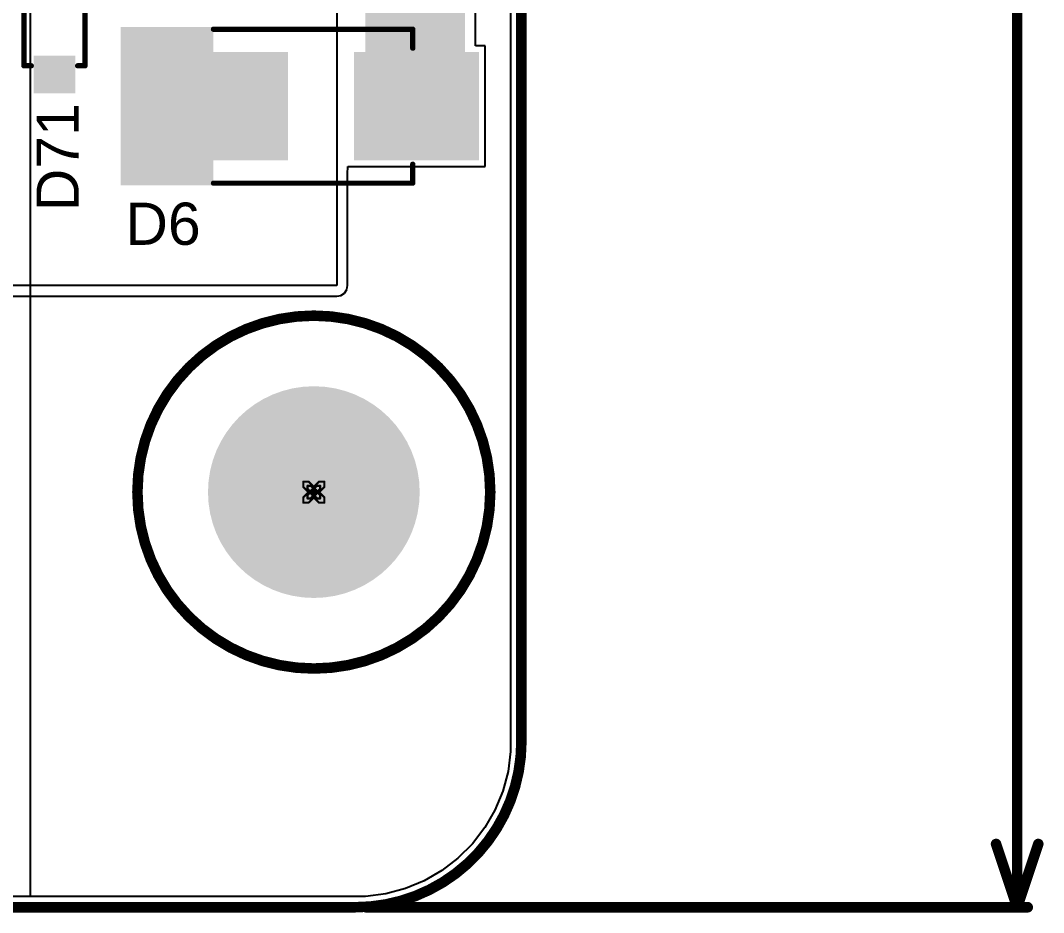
# Model space of a CAD drawing. Header units: inches. Extents: x 24 to 500, y 68 to 269.
# Drawn here: x 376.8 to 401.45, y 68.08 to 89.57 of the extents above; entities that cross this region are included whole.
import ezdxf

# ---------------------------------------------------------------- set-up
doc = ezdxf.new("R2010")
doc.units = ezdxf.units.IN
for name, color, linetype in [('Board Outline', 216, 'Continuous'), ('Bottom Layer', 5, 'Continuous'), ('Bottom Solder', 6, 'Continuous'), ('Dimension', 6, 'Continuous'), ('Drill Drawing', 1, 'Continuous'), ('Layer 1', 16, 'Continuous'), ('Layer 2', 76, 'Continuous'), ('Multi-Layer', 9, 'Continuous'), ('Pad Holes', 156, 'Continuous'), ('Top Layer', 1, 'Continuous'), ('Top Overlay', 2, 'Continuous'), ('Top Paste', 8, 'Continuous'), ('Top Solder', 216, 'Continuous')]:
    doc.layers.add(name, color=color, linetype=linetype)
doc.styles.add('Arial', font='', dxfattribs={"height": 0.2})
doc.styles.get('Arial').set_extended_font_data('Arial')

# ---------------------------------------------------------------- blocks, each defined once
blk = doc.blocks.new('SOD_323_24')
at = {"layer": 'Top Layer'}
for points in [[(-0.75, -0.45), (-1.55, -0.45), (-1.55, 0.45), (-0.75, 0.45)], [(1.55, -0.45), (0.75, -0.45), (0.75, 0.45), (1.55, 0.45)]]:
    blk.add_hatch(color=1, dxfattribs=at).paths.add_polyline_path(points)
at = {"layer": 'Top Overlay'}
for points in [[(-2.007, 0.483), (-0.914, 0.483), (-0.914, 0.787), (-2.007, 0.787)], [(-2.007, -0.508), (-1.575, -0.508), (-1.575, 0.508), (-2.007, 0.508)], [(-2.007, -0.787), (-0.914, -0.787), (-0.914, -0.483), (-2.007, -0.483)]]:
    blk.add_hatch(color=2, dxfattribs=at).paths.add_polyline_path(points)
at = {"layer": 'Top Paste'}
for points in [[(-0.75, -0.45), (-1.55, -0.45), (-1.55, 0.45), (-0.75, 0.45)], [(1.55, -0.45), (0.75, -0.45), (0.75, 0.45), (1.55, 0.45)]]:
    blk.add_hatch(color=8, dxfattribs=at).paths.add_polyline_path(points)
at = {"layer": 'Top Solder'}
for points in [[(-0.695, -0.505), (-1.605, -0.505), (-1.605, 0.505), (-0.695, 0.505)], [(1.605, -0.505), (0.695, -0.505), (0.695, 0.505), (1.605, 0.505)]]:
    blk.add_hatch(color=216, dxfattribs=at).paths.add_polyline_path(points)
at = {"layer": 'Top Overlay'}
for points in [[(0.94, 0.737, 0.127, 0.127, 0), (-0.914, 0.737, 0.127, 0.127, 0)], [(0.94, 0.559, 0.127, 0.127, 0), (0.94, 0.737, 0.127, 0.127, 0)], [(0.94, -0.737, 0.127, 0.127, 0), (-0.914, -0.737, 0.127, 0.127, 0)], [(0.94, -0.737, 0.127, 0.127, 0), (0.94, -0.559, 0.127, 0.127, 0)]]:
    blk.add_lwpolyline(points, format="xyseb", dxfattribs=at)
for points in [[(-0.946, 0.737, 0.0635, 0.0635, 1), (-0.883, 0.737, 0.0635, 0.0635, 1)], [(0.908, 0.737, 0.0635, 0.0635, 1), (0.972, 0.737, 0.0635, 0.0635, 1)], [(0.908, 0.737, 0.0635, 0.0635, 1), (0.972, 0.737, 0.0635, 0.0635, 1)], [(0.908, 0.559, 0.0635, 0.0635, 1), (0.972, 0.559, 0.0635, 0.0635, 1)], [(-0.946, -0.737, 0.0635, 0.0635, 1), (-0.883, -0.737, 0.0635, 0.0635, 1)], [(0.908, -0.559, 0.0635, 0.0635, 1), (0.972, -0.559, 0.0635, 0.0635, 1)], [(0.908, -0.737, 0.0635, 0.0635, 1), (0.972, -0.737, 0.0635, 0.0635, 1)], [(0.908, -0.737, 0.0635, 0.0635, 1), (0.972, -0.737, 0.0635, 0.0635, 1)]]:
    blk.add_lwpolyline(points, format="xyseb", close=True, dxfattribs=at)
blk = doc.blocks.new('SMB__58')
at = {"layer": 'Top Layer'}
for points in [[(-3.7, -1.2), (-3.7, 1.2), (-0.9, 1.2), (-0.9, -1.2)], [(0.9, -1.2), (0.9, 1.2), (3.7, 1.2), (3.7, -1.2)]]:
    blk.add_hatch(color=1, dxfattribs=at).paths.add_polyline_path(points)
at = {"layer": 'Top Overlay'}
for points in [[(2.591, 1.244), (4.826, 1.244), (4.826, 1.905), (2.591, 1.905)], [(3.734, -1.651), (4.826, -1.651), (4.826, 1.346), (3.734, 1.346)], [(2.591, -1.905), (4.826, -1.905), (4.826, -1.245), (2.591, -1.245)]]:
    blk.add_hatch(color=2, dxfattribs=at).paths.add_polyline_path(points)
at = {"layer": 'Top Paste'}
for points in [[(-3.7, -1.2), (-3.7, 1.2), (-0.9, 1.2), (-0.9, -1.2)], [(0.9, -1.2), (0.9, 1.2), (3.7, 1.2), (3.7, -1.2)]]:
    blk.add_hatch(color=8, dxfattribs=at).paths.add_polyline_path(points)
at = {"layer": 'Top Solder'}
for points in [[(-3.802, -1.302), (-3.802, 1.302), (-0.798, 1.302), (-0.798, -1.302)], [(0.798, -1.302), (0.798, 1.302), (3.802, 1.302), (3.802, -1.302)]]:
    blk.add_hatch(color=216, dxfattribs=at).paths.add_polyline_path(points)
at = {"layer": 'Top Overlay'}
for points in [[(2.591, 1.854, 0.127, 0.127, 0), (-2.21, 1.854, 0.127, 0.127, 0)], [(-2.21, 1.397, 0.127, 0.127, 0), (-2.21, 1.854, 0.127, 0.127, 0)], [(-2.21, -1.397, 0.127, 0.127, 0), (-2.21, -1.854, 0.127, 0.127, 0)], [(2.591, -1.854, 0.127, 0.127, 0), (-2.21, -1.854, 0.127, 0.127, 0)]]:
    blk.add_lwpolyline(points, format="xyseb", dxfattribs=at)
for points in [[(-2.242, 1.854, 0.0635, 0.0635, 1), (-2.178, 1.854, 0.0635, 0.0635, 1)], [(-2.242, 1.854, 0.0635, 0.0635, 1), (-2.178, 1.854, 0.0635, 0.0635, 1)], [(2.559, 1.854, 0.0635, 0.0635, 1), (2.623, 1.854, 0.0635, 0.0635, 1)], [(-2.242, 1.397, 0.0635, 0.0635, 1), (-2.178, 1.397, 0.0635, 0.0635, 1)], [(-2.242, -1.397, 0.0635, 0.0635, 1), (-2.178, -1.397, 0.0635, 0.0635, 1)], [(-2.242, -1.854, 0.0635, 0.0635, 1), (-2.178, -1.854, 0.0635, 0.0635, 1)], [(-2.242, -1.854, 0.0635, 0.0635, 1), (-2.178, -1.854, 0.0635, 0.0635, 1)], [(2.559, -1.854, 0.0635, 0.0635, 1), (2.623, -1.854, 0.0635, 0.0635, 1)]]:
    blk.add_lwpolyline(points, format="xyseb", close=True, dxfattribs=at)

msp = doc.modelspace()

# ---------------------------------------------------------------- hatches: boundary and pattern name
at = {"layer": 'Bottom Solder'}
h = msp.add_hatch(color=6, dxfattribs=at)
edge = h.paths.add_edge_path()
edge.add_arc((383.87, 78.207), 0.102, 0, 360)
at = {"layer": 'Pad Holes'}
h = msp.add_hatch(color=7, dxfattribs=at)
edge = h.paths.add_edge_path()
edge.add_arc((383.87, 78.207), 2.55, 0, 360)
at = {"layer": 'Top Layer'}
msp.add_hatch(color=1, dxfattribs=at).paths.add_polyline_path([(385.108, 87.122), (387.508, 87.122), (387.508, 92.819), (385.108, 92.819)])
at = {"layer": 'Top Solder'}
h = msp.add_hatch(color=216, dxfattribs=at)
edge = h.paths.add_edge_path()
edge.add_arc((383.87, 78.207), 0.102, 0, 360)

# ---------------------------------------------------------------- linework, layer by layer
at = {"layer": 'Board Outline'}
for points in [[(388.87, 72.207, 0.254, 0.254, 0), (388.87, 175.707, 0.254, 0.254, 0)], [(388.87, 72.207, 0.254, 0.254, -0.414214), (384.87, 68.207, 0.254, 0.254, 0)], [(251.07, 68.207, 0.254, 0.254, 0), (384.87, 68.207, 0.254, 0.254, 0)]]:
    msp.add_lwpolyline(points, format="xyseb", dxfattribs=at)
for points in [[(388.806, 72.207, 0.127, 0.127, 1), (388.933, 72.207, 0.127, 0.127, 1)], [(388.806, 72.207, 0.127, 0.127, 1), (388.933, 72.207, 0.127, 0.127, 1)], [(384.806, 68.207, 0.127, 0.127, 1), (384.933, 68.207, 0.127, 0.127, 1)], [(384.806, 68.207, 0.127, 0.127, 1), (384.933, 68.207, 0.127, 0.127, 1)]]:
    msp.add_lwpolyline(points, format="xyseb", close=True, dxfattribs=at)
at = {"layer": 'Bottom Layer'}
for p, q in [((388.611, 130.424), (388.611, 72.207)), ((377.043, 68.466), (377.043, 102.772)), ((383.039, 82.384), (382.501, 82.24)), ((383.591, 82.457), (383.039, 82.384)), ((384.148, 82.457), (383.591, 82.457)), ((384.701, 82.384), (384.148, 82.457)), ((385.239, 82.24), (384.701, 82.384)), ((382.501, 82.24), (381.986, 82.027)), ((385.753, 82.027), (385.239, 82.24)), ((381.986, 82.027), (381.503, 81.748)), ((386.236, 81.748), (385.753, 82.027)), ((381.503, 81.748), (381.061, 81.409)), ((386.678, 81.409), (386.236, 81.748)), ((381.061, 81.409), (380.667, 81.015)), ((387.072, 81.015), (386.678, 81.409)), ((380.667, 81.015), (380.328, 80.573)), ((387.411, 80.573), (387.072, 81.015)), ((380.328, 80.573), (380.05, 80.09)), ((387.689, 80.09), (387.411, 80.573)), ((380.05, 80.09), (379.837, 79.576)), ((387.903, 79.576), (387.689, 80.09)), ((379.837, 79.576), (379.692, 79.038)), ((388.047, 79.038), (387.903, 79.576)), ((379.692, 79.038), (379.62, 78.485)), ((388.12, 78.485), (388.047, 79.038)), ((379.62, 78.485), (379.62, 77.928)), ((388.12, 77.928), (388.12, 78.485)), ((379.62, 77.928), (379.692, 77.376)), ((388.047, 77.376), (388.12, 77.928)), ((379.692, 77.376), (379.837, 76.838)), ((387.903, 76.838), (388.047, 77.376)), ((379.837, 76.838), (380.05, 76.323)), ((387.689, 76.323), (387.903, 76.838)), ((380.05, 76.323), (380.328, 75.84)), ((387.411, 75.84), (387.689, 76.323)), ((380.328, 75.84), (380.667, 75.398)), ((387.072, 75.398), (387.411, 75.84)), ((380.667, 75.398), (381.061, 75.004)), ((386.678, 75.004), (387.072, 75.398)), ((381.061, 75.004), (381.503, 74.665)), ((386.236, 74.665), (386.678, 75.004)), ((381.503, 74.665), (381.986, 74.387)), ((385.753, 74.387), (386.236, 74.665)), ((381.986, 74.387), (382.501, 74.174)), ((385.239, 74.174), (385.753, 74.387)), ((382.501, 74.174), (383.039, 74.029)), ((383.039, 74.029), (383.591, 73.957)), ((383.591, 73.957), (384.148, 73.957)), ((384.148, 73.957), (384.701, 74.029)), ((384.701, 74.029), (385.239, 74.174)), ((388.611, 71.961), (388.547, 71.475)), ((388.611, 72.207), (388.611, 71.961)), ((388.547, 71.475), (388.42, 71.002)), ((388.42, 71.002), (388.232, 70.548)), ((388.232, 70.548), (387.987, 70.124)), ((387.987, 70.124), (387.688, 69.735)), ((387.688, 69.735), (387.342, 69.388)), ((387.342, 69.388), (386.952, 69.089)), ((386.952, 69.089), (386.528, 68.844)), ((386.528, 68.844), (386.075, 68.656)), ((385.601, 68.53), (385.115, 68.466)), ((386.075, 68.656), (385.601, 68.53)), ((385.115, 68.466), (377.043, 68.466))]:
    msp.add_line(p, q, dxfattribs=at)
at = {"layer": 'Dimension'}
for points in [[(400.812, 68.207, 0.254, 0.254, 0), (400.812, 117.812, 0.254, 0.254, 0)], [(400.304, 69.731, 0.254, 0.254, 0), (400.812, 68.207, 0.254, 0.254, 0)], [(400.812, 68.207, 0.254, 0.254, 0), (401.32, 69.731, 0.254, 0.254, 0)], [(385.124, 68.207, 0.254, 0.254, 0), (401.066, 68.207, 0.254, 0.254, 0)]]:
    msp.add_lwpolyline(points, format="xyseb", dxfattribs=at)
for points in [[(400.24, 69.731, 0.127, 0.127, 1), (400.367, 69.731, 0.127, 0.127, 1)], [(401.257, 69.731, 0.127, 0.127, 1), (401.384, 69.731, 0.127, 0.127, 1)], [(385.06, 68.207, 0.127, 0.127, 1), (385.187, 68.207, 0.127, 0.127, 1)], [(400.748, 68.207, 0.127, 0.127, 1), (400.875, 68.207, 0.127, 0.127, 1)], [(400.748, 68.207, 0.127, 0.127, 1), (400.875, 68.207, 0.127, 0.127, 1)], [(400.748, 68.207, 0.127, 0.127, 1), (400.875, 68.207, 0.127, 0.127, 1)], [(401.002, 68.207, 0.127, 0.127, 1), (401.13, 68.207, 0.127, 0.127, 1)]]:
    msp.add_lwpolyline(points, format="xyseb", close=True, dxfattribs=at)
at = {"layer": 'Drill Drawing'}
for points in [[(383.616, 78.334, 0.0508, 0.0508, 0), (383.616, 78.461, 0.0508, 0.0508, 0)], [(383.616, 78.461, 0.0508, 0.0508, 0), (383.743, 78.461, 0.0508, 0.0508, 0)], [(383.717, 78.283, 0.0508, 0.0508, 0), (383.717, 78.359, 0.0508, 0.0508, 0)], [(383.717, 78.359, 0.0508, 0.0508, 0), (383.793, 78.359, 0.0508, 0.0508, 0)], [(383.743, 78.461, 0.0508, 0.0508, 0), (383.87, 78.334, 0.0508, 0.0508, 0)], [(383.793, 78.359, 0.0508, 0.0508, 0), (383.87, 78.283, 0.0508, 0.0508, 0)], [(383.87, 78.334, 0.0508, 0.0508, 0), (383.997, 78.461, 0.0508, 0.0508, 0)], [(383.87, 78.283, 0.0508, 0.0508, 0), (383.946, 78.359, 0.0508, 0.0508, 0)], [(383.946, 78.359, 0.0508, 0.0508, 0), (384.022, 78.359, 0.0508, 0.0508, 0)], [(383.997, 78.461, 0.0508, 0.0508, 0), (384.124, 78.461, 0.0508, 0.0508, 0)], [(384.022, 78.283, 0.0508, 0.0508, 0), (384.022, 78.359, 0.0508, 0.0508, 0)], [(384.124, 78.334, 0.0508, 0.0508, 0), (384.124, 78.461, 0.0508, 0.0508, 0)], [(383.616, 78.334, 0.0508, 0.0508, 0), (383.743, 78.207, 0.0508, 0.0508, 0)], [(383.616, 78.08, 0.0508, 0.0508, 0), (383.743, 78.207, 0.0508, 0.0508, 0)], [(383.717, 78.283, 0.0508, 0.0508, 0), (383.793, 78.207, 0.0508, 0.0508, 0)], [(383.717, 78.13, 0.0508, 0.0508, 0), (383.793, 78.207, 0.0508, 0.0508, 0)], [(383.717, 78.054, 0.0508, 0.0508, 0), (383.717, 78.13, 0.0508, 0.0508, 0)], [(383.793, 78.054, 0.0508, 0.0508, 0), (383.87, 78.13, 0.0508, 0.0508, 0)], [(383.87, 78.13, 0.0508, 0.0508, 0), (383.946, 78.054, 0.0508, 0.0508, 0)], [(383.946, 78.207, 0.0508, 0.0508, 0), (384.022, 78.283, 0.0508, 0.0508, 0)], [(383.946, 78.207, 0.0508, 0.0508, 0), (384.022, 78.13, 0.0508, 0.0508, 0)], [(383.997, 78.207, 0.0508, 0.0508, 0), (384.124, 78.334, 0.0508, 0.0508, 0)], [(383.997, 78.207, 0.0508, 0.0508, 0), (384.124, 78.08, 0.0508, 0.0508, 0)], [(384.022, 78.054, 0.0508, 0.0508, 0), (384.022, 78.13, 0.0508, 0.0508, 0)], [(383.616, 77.953, 0.0508, 0.0508, 0), (383.616, 78.08, 0.0508, 0.0508, 0)], [(383.616, 77.953, 0.0508, 0.0508, 0), (383.743, 77.953, 0.0508, 0.0508, 0)], [(383.717, 78.054, 0.0508, 0.0508, 0), (383.793, 78.054, 0.0508, 0.0508, 0)], [(383.743, 77.953, 0.0508, 0.0508, 0), (383.87, 78.08, 0.0508, 0.0508, 0)], [(383.87, 78.08, 0.0508, 0.0508, 0), (383.997, 77.953, 0.0508, 0.0508, 0)], [(383.946, 78.054, 0.0508, 0.0508, 0), (384.022, 78.054, 0.0508, 0.0508, 0)], [(383.997, 77.953, 0.0508, 0.0508, 0), (384.124, 77.953, 0.0508, 0.0508, 0)], [(384.124, 77.953, 0.0508, 0.0508, 0), (384.124, 78.08, 0.0508, 0.0508, 0)]]:
    msp.add_lwpolyline(points, format="xyseb", dxfattribs=at)
for points in [[(383.603, 78.461, 0.0254, 0.0254, 1), (383.628, 78.461, 0.0254, 0.0254, 1)], [(383.603, 78.461, 0.0254, 0.0254, 1), (383.628, 78.461, 0.0254, 0.0254, 1)], [(383.705, 78.359, 0.0254, 0.0254, 1), (383.73, 78.359, 0.0254, 0.0254, 1)], [(383.705, 78.359, 0.0254, 0.0254, 1), (383.73, 78.359, 0.0254, 0.0254, 1)], [(383.73, 78.461, 0.0254, 0.0254, 1), (383.755, 78.461, 0.0254, 0.0254, 1)], [(383.73, 78.461, 0.0254, 0.0254, 1), (383.755, 78.461, 0.0254, 0.0254, 1)], [(383.781, 78.359, 0.0254, 0.0254, 1), (383.806, 78.359, 0.0254, 0.0254, 1)], [(383.781, 78.359, 0.0254, 0.0254, 1), (383.806, 78.359, 0.0254, 0.0254, 1)], [(383.933, 78.359, 0.0254, 0.0254, 1), (383.959, 78.359, 0.0254, 0.0254, 1)], [(383.933, 78.359, 0.0254, 0.0254, 1), (383.959, 78.359, 0.0254, 0.0254, 1)], [(383.984, 78.461, 0.0254, 0.0254, 1), (384.009, 78.461, 0.0254, 0.0254, 1)], [(383.984, 78.461, 0.0254, 0.0254, 1), (384.009, 78.461, 0.0254, 0.0254, 1)], [(384.009, 78.359, 0.0254, 0.0254, 1), (384.035, 78.359, 0.0254, 0.0254, 1)], [(384.009, 78.359, 0.0254, 0.0254, 1), (384.035, 78.359, 0.0254, 0.0254, 1)], [(384.111, 78.461, 0.0254, 0.0254, 1), (384.136, 78.461, 0.0254, 0.0254, 1)], [(384.111, 78.461, 0.0254, 0.0254, 1), (384.136, 78.461, 0.0254, 0.0254, 1)], [(383.603, 78.334, 0.0254, 0.0254, 1), (383.628, 78.334, 0.0254, 0.0254, 1)], [(383.603, 78.334, 0.0254, 0.0254, 1), (383.628, 78.334, 0.0254, 0.0254, 1)], [(383.705, 78.283, 0.0254, 0.0254, 1), (383.73, 78.283, 0.0254, 0.0254, 1)], [(383.705, 78.283, 0.0254, 0.0254, 1), (383.73, 78.283, 0.0254, 0.0254, 1)], [(383.705, 78.13, 0.0254, 0.0254, 1), (383.73, 78.13, 0.0254, 0.0254, 1)], [(383.705, 78.13, 0.0254, 0.0254, 1), (383.73, 78.13, 0.0254, 0.0254, 1)], [(383.73, 78.207, 0.0254, 0.0254, 1), (383.755, 78.207, 0.0254, 0.0254, 1)], [(383.73, 78.207, 0.0254, 0.0254, 1), (383.755, 78.207, 0.0254, 0.0254, 1)], [(383.781, 78.207, 0.0254, 0.0254, 1), (383.806, 78.207, 0.0254, 0.0254, 1)], [(383.781, 78.207, 0.0254, 0.0254, 1), (383.806, 78.207, 0.0254, 0.0254, 1)], [(383.857, 78.334, 0.0254, 0.0254, 1), (383.882, 78.334, 0.0254, 0.0254, 1)], [(383.857, 78.334, 0.0254, 0.0254, 1), (383.882, 78.334, 0.0254, 0.0254, 1)], [(383.857, 78.283, 0.0254, 0.0254, 1), (383.882, 78.283, 0.0254, 0.0254, 1)], [(383.857, 78.283, 0.0254, 0.0254, 1), (383.882, 78.283, 0.0254, 0.0254, 1)], [(383.857, 78.13, 0.0254, 0.0254, 1), (383.882, 78.13, 0.0254, 0.0254, 1)], [(383.857, 78.13, 0.0254, 0.0254, 1), (383.882, 78.13, 0.0254, 0.0254, 1)], [(383.933, 78.207, 0.0254, 0.0254, 1), (383.959, 78.207, 0.0254, 0.0254, 1)], [(383.933, 78.207, 0.0254, 0.0254, 1), (383.959, 78.207, 0.0254, 0.0254, 1)], [(383.984, 78.207, 0.0254, 0.0254, 1), (384.009, 78.207, 0.0254, 0.0254, 1)], [(383.984, 78.207, 0.0254, 0.0254, 1), (384.009, 78.207, 0.0254, 0.0254, 1)], [(384.009, 78.283, 0.0254, 0.0254, 1), (384.035, 78.283, 0.0254, 0.0254, 1)], [(384.009, 78.283, 0.0254, 0.0254, 1), (384.035, 78.283, 0.0254, 0.0254, 1)], [(384.009, 78.13, 0.0254, 0.0254, 1), (384.035, 78.13, 0.0254, 0.0254, 1)], [(384.009, 78.13, 0.0254, 0.0254, 1), (384.035, 78.13, 0.0254, 0.0254, 1)], [(384.111, 78.334, 0.0254, 0.0254, 1), (384.136, 78.334, 0.0254, 0.0254, 1)], [(384.111, 78.334, 0.0254, 0.0254, 1), (384.136, 78.334, 0.0254, 0.0254, 1)], [(383.603, 78.08, 0.0254, 0.0254, 1), (383.628, 78.08, 0.0254, 0.0254, 1)], [(383.603, 78.08, 0.0254, 0.0254, 1), (383.628, 78.08, 0.0254, 0.0254, 1)], [(383.603, 77.953, 0.0254, 0.0254, 1), (383.628, 77.953, 0.0254, 0.0254, 1)], [(383.603, 77.953, 0.0254, 0.0254, 1), (383.628, 77.953, 0.0254, 0.0254, 1)], [(383.705, 78.054, 0.0254, 0.0254, 1), (383.73, 78.054, 0.0254, 0.0254, 1)], [(383.705, 78.054, 0.0254, 0.0254, 1), (383.73, 78.054, 0.0254, 0.0254, 1)], [(383.73, 77.953, 0.0254, 0.0254, 1), (383.755, 77.953, 0.0254, 0.0254, 1)], [(383.73, 77.953, 0.0254, 0.0254, 1), (383.755, 77.953, 0.0254, 0.0254, 1)], [(383.781, 78.054, 0.0254, 0.0254, 1), (383.806, 78.054, 0.0254, 0.0254, 1)], [(383.781, 78.054, 0.0254, 0.0254, 1), (383.806, 78.054, 0.0254, 0.0254, 1)], [(383.857, 78.08, 0.0254, 0.0254, 1), (383.882, 78.08, 0.0254, 0.0254, 1)], [(383.857, 78.08, 0.0254, 0.0254, 1), (383.882, 78.08, 0.0254, 0.0254, 1)], [(383.933, 78.054, 0.0254, 0.0254, 1), (383.959, 78.054, 0.0254, 0.0254, 1)], [(383.933, 78.054, 0.0254, 0.0254, 1), (383.959, 78.054, 0.0254, 0.0254, 1)], [(383.984, 77.953, 0.0254, 0.0254, 1), (384.009, 77.953, 0.0254, 0.0254, 1)], [(383.984, 77.953, 0.0254, 0.0254, 1), (384.009, 77.953, 0.0254, 0.0254, 1)], [(384.009, 78.054, 0.0254, 0.0254, 1), (384.035, 78.054, 0.0254, 0.0254, 1)], [(384.009, 78.054, 0.0254, 0.0254, 1), (384.035, 78.054, 0.0254, 0.0254, 1)], [(384.111, 78.08, 0.0254, 0.0254, 1), (384.136, 78.08, 0.0254, 0.0254, 1)], [(384.111, 78.08, 0.0254, 0.0254, 1), (384.136, 78.08, 0.0254, 0.0254, 1)], [(384.111, 77.953, 0.0254, 0.0254, 1), (384.136, 77.953, 0.0254, 0.0254, 1)], [(384.111, 77.953, 0.0254, 0.0254, 1), (384.136, 77.953, 0.0254, 0.0254, 1)]]:
    msp.add_lwpolyline(points, format="xyseb", close=True, dxfattribs=at)
at = {"layer": 'Layer 1'}
for p, q in [((388.611, 175.707), (388.611, 72.207)), ((383.039, 82.384), (382.501, 82.24)), ((383.591, 82.457), (383.039, 82.384)), ((384.148, 82.457), (383.591, 82.457)), ((384.701, 82.384), (384.148, 82.457)), ((385.239, 82.24), (384.701, 82.384)), ((382.501, 82.24), (381.986, 82.027)), ((385.753, 82.027), (385.239, 82.24)), ((381.986, 82.027), (381.503, 81.748)), ((386.236, 81.748), (385.753, 82.027)), ((381.503, 81.748), (381.061, 81.409)), ((386.678, 81.409), (386.236, 81.748)), ((381.061, 81.409), (380.667, 81.015)), ((387.072, 81.015), (386.678, 81.409)), ((380.667, 81.015), (380.328, 80.573)), ((387.411, 80.573), (387.072, 81.015)), ((380.328, 80.573), (380.05, 80.09)), ((387.689, 80.09), (387.411, 80.573)), ((380.05, 80.09), (379.837, 79.576)), ((387.903, 79.576), (387.689, 80.09)), ((379.837, 79.576), (379.692, 79.038)), ((388.047, 79.038), (387.903, 79.576)), ((379.692, 79.038), (379.62, 78.485)), ((388.12, 78.485), (388.047, 79.038)), ((379.62, 78.485), (379.62, 77.928)), ((388.12, 77.928), (388.12, 78.485)), ((379.62, 77.928), (379.692, 77.376)), ((388.047, 77.376), (388.12, 77.928)), ((379.692, 77.376), (379.837, 76.838)), ((387.903, 76.838), (388.047, 77.376)), ((379.837, 76.838), (380.05, 76.323)), ((387.689, 76.323), (387.903, 76.838)), ((380.05, 76.323), (380.328, 75.84)), ((387.411, 75.84), (387.689, 76.323)), ((380.328, 75.84), (380.667, 75.398)), ((387.072, 75.398), (387.411, 75.84)), ((380.667, 75.398), (381.061, 75.004)), ((386.678, 75.004), (387.072, 75.398)), ((381.061, 75.004), (381.503, 74.665)), ((386.236, 74.665), (386.678, 75.004)), ((381.503, 74.665), (381.986, 74.387)), ((385.753, 74.387), (386.236, 74.665)), ((381.986, 74.387), (382.501, 74.174)), ((385.239, 74.174), (385.753, 74.387)), ((382.501, 74.174), (383.039, 74.029)), ((383.039, 74.029), (383.591, 73.957)), ((383.591, 73.957), (384.148, 73.957)), ((384.148, 73.957), (384.701, 74.029)), ((384.701, 74.029), (385.239, 74.174)), ((388.611, 71.961), (388.547, 71.475)), ((388.611, 72.207), (388.611, 71.961)), ((388.547, 71.475), (388.42, 71.002)), ((388.42, 71.002), (388.232, 70.548)), ((388.232, 70.548), (387.987, 70.124)), ((387.987, 70.124), (387.688, 69.735)), ((387.688, 69.735), (387.342, 69.388)), ((387.342, 69.388), (386.952, 69.089)), ((386.952, 69.089), (386.528, 68.844)), ((386.528, 68.844), (386.075, 68.656)), ((385.601, 68.53), (385.115, 68.466)), ((386.075, 68.656), (385.601, 68.53)), ((385.115, 68.466), (358.914, 68.466))]:
    msp.add_line(p, q, dxfattribs=at)
at = {"layer": 'Layer 2'}
for p, q in [((388.611, 175.707), (388.611, 72.207)), ((383.039, 82.384), (382.501, 82.24)), ((383.591, 82.457), (383.039, 82.384)), ((384.148, 82.457), (383.591, 82.457)), ((384.701, 82.384), (384.148, 82.457)), ((385.239, 82.24), (384.701, 82.384)), ((382.501, 82.24), (381.986, 82.027)), ((385.753, 82.027), (385.239, 82.24)), ((381.986, 82.027), (381.503, 81.748)), ((386.236, 81.748), (385.753, 82.027)), ((381.503, 81.748), (381.061, 81.409)), ((386.678, 81.409), (386.236, 81.748)), ((381.061, 81.409), (380.667, 81.015)), ((387.072, 81.015), (386.678, 81.409)), ((380.667, 81.015), (380.328, 80.573)), ((387.411, 80.573), (387.072, 81.015)), ((380.328, 80.573), (380.05, 80.09)), ((387.689, 80.09), (387.411, 80.573)), ((380.05, 80.09), (379.837, 79.576)), ((387.903, 79.576), (387.689, 80.09)), ((379.837, 79.576), (379.692, 79.038)), ((388.047, 79.038), (387.903, 79.576)), ((379.692, 79.038), (379.62, 78.485)), ((388.12, 78.485), (388.047, 79.038)), ((379.62, 78.485), (379.62, 77.928)), ((388.12, 77.928), (388.12, 78.485)), ((379.62, 77.928), (379.692, 77.376)), ((388.047, 77.376), (388.12, 77.928)), ((379.692, 77.376), (379.837, 76.838)), ((387.903, 76.838), (388.047, 77.376)), ((379.837, 76.838), (380.05, 76.323)), ((387.689, 76.323), (387.903, 76.838)), ((380.05, 76.323), (380.328, 75.84)), ((387.411, 75.84), (387.689, 76.323)), ((380.328, 75.84), (380.667, 75.398)), ((387.072, 75.398), (387.411, 75.84)), ((380.667, 75.398), (381.061, 75.004)), ((386.678, 75.004), (387.072, 75.398)), ((381.061, 75.004), (381.503, 74.665)), ((386.236, 74.665), (386.678, 75.004)), ((381.503, 74.665), (381.986, 74.387)), ((385.753, 74.387), (386.236, 74.665)), ((381.986, 74.387), (382.501, 74.174)), ((385.239, 74.174), (385.753, 74.387)), ((382.501, 74.174), (383.039, 74.029)), ((383.039, 74.029), (383.591, 73.957)), ((383.591, 73.957), (384.148, 73.957)), ((384.148, 73.957), (384.701, 74.029)), ((384.701, 74.029), (385.239, 74.174)), ((388.611, 71.961), (388.547, 71.475)), ((388.611, 72.207), (388.611, 71.961)), ((388.547, 71.475), (388.42, 71.002)), ((388.42, 71.002), (388.232, 70.548)), ((388.232, 70.548), (387.987, 70.124)), ((387.987, 70.124), (387.688, 69.735)), ((387.688, 69.735), (387.342, 69.388)), ((387.342, 69.388), (386.952, 69.089)), ((386.952, 69.089), (386.528, 68.844)), ((386.528, 68.844), (386.075, 68.656)), ((385.601, 68.53), (385.115, 68.466)), ((386.075, 68.656), (385.601, 68.53)), ((385.115, 68.466), (369.074, 68.466))]:
    msp.add_line(p, q, dxfattribs=at)
at = {"layer": 'Multi-Layer'}
for p, q in [((383.039, 82.384), (382.501, 82.24)), ((383.591, 82.457), (383.039, 82.384)), ((383.87, 82.457), (383.591, 82.457)), ((384.148, 82.457), (383.87, 82.457)), ((384.701, 82.384), (384.148, 82.457)), ((385.239, 82.24), (384.701, 82.384)), ((382.501, 82.24), (381.986, 82.027)), ((385.753, 82.027), (385.239, 82.24)), ((381.986, 82.027), (381.503, 81.748)), ((386.236, 81.748), (385.753, 82.027)), ((381.503, 81.748), (381.061, 81.409)), ((386.678, 81.409), (386.236, 81.748)), ((381.061, 81.409), (380.667, 81.015)), ((387.072, 81.015), (386.678, 81.409)), ((380.667, 81.015), (380.328, 80.573)), ((387.411, 80.573), (387.072, 81.015)), ((380.328, 80.573), (380.05, 80.09)), ((387.689, 80.09), (387.411, 80.573)), ((380.05, 80.09), (379.837, 79.576)), ((387.903, 79.576), (387.689, 80.09)), ((379.837, 79.576), (379.692, 79.038)), ((388.047, 79.038), (387.903, 79.576)), ((379.692, 79.038), (379.62, 78.485)), ((388.12, 78.485), (388.047, 79.038)), ((379.62, 78.485), (379.62, 78.207)), ((388.12, 78.207), (388.12, 78.485)), ((379.62, 78.207), (379.62, 77.928)), ((388.12, 77.928), (388.12, 78.207)), ((379.62, 77.928), (379.692, 77.376)), ((388.047, 77.376), (388.12, 77.928)), ((379.692, 77.376), (379.837, 76.838)), ((387.903, 76.838), (388.047, 77.376)), ((379.837, 76.838), (380.05, 76.323)), ((387.689, 76.323), (387.903, 76.838)), ((380.05, 76.323), (380.328, 75.84)), ((387.411, 75.84), (387.689, 76.323)), ((380.328, 75.84), (380.667, 75.398)), ((387.072, 75.398), (387.411, 75.84)), ((380.667, 75.398), (381.061, 75.004)), ((386.678, 75.004), (387.072, 75.398)), ((381.061, 75.004), (381.503, 74.665)), ((386.236, 74.665), (386.678, 75.004)), ((381.503, 74.665), (381.986, 74.387)), ((385.753, 74.387), (386.236, 74.665)), ((381.986, 74.387), (382.501, 74.174)), ((385.239, 74.174), (385.753, 74.387)), ((382.501, 74.174), (383.039, 74.029)), ((383.039, 74.029), (383.591, 73.957)), ((383.591, 73.957), (383.87, 73.957)), ((383.87, 73.957), (383.87, 73.957)), ((383.87, 73.957), (384.148, 73.957)), ((384.148, 73.957), (384.701, 74.029)), ((384.701, 74.029), (385.239, 74.174))]:
    msp.add_line(p, q, dxfattribs=at)
at = {"layer": 'Top Layer'}
for p, q in [((388.611, 93.904), (388.611, 72.207)), ((387.767, 88.957), (387.767, 92.819)), ((384.424, 91.599), (384.424, 83.185)), ((387.997, 88.957), (387.767, 88.957)), ((387.997, 86.049), (387.997, 88.957)), ((384.683, 85.874), (384.689, 86.049)), ((384.689, 86.049), (384.861, 86.049)), ((384.861, 86.049), (387.997, 86.049)), ((384.683, 83.185), (384.683, 85.874)), ((384.424, 83.185), (370.713, 83.185)), ((384.607, 83.002), (384.664, 83.086)), ((384.664, 83.086), (384.683, 83.185)), ((370.713, 82.926), (384.424, 82.926)), ((384.424, 82.926), (384.523, 82.946)), ((384.523, 82.946), (384.607, 83.002)), ((383.039, 82.384), (382.501, 82.24)), ((383.591, 82.457), (383.039, 82.384)), ((384.148, 82.457), (383.591, 82.457)), ((384.701, 82.384), (384.148, 82.457)), ((385.239, 82.24), (384.701, 82.384)), ((382.501, 82.24), (381.986, 82.027)), ((385.753, 82.027), (385.239, 82.24)), ((381.986, 82.027), (381.503, 81.748)), ((386.236, 81.748), (385.753, 82.027)), ((381.503, 81.748), (381.061, 81.409)), ((386.678, 81.409), (386.236, 81.748)), ((381.061, 81.409), (380.667, 81.015)), ((387.072, 81.015), (386.678, 81.409)), ((380.667, 81.015), (380.328, 80.573)), ((387.411, 80.573), (387.072, 81.015)), ((380.328, 80.573), (380.05, 80.09)), ((387.689, 80.09), (387.411, 80.573)), ((380.05, 80.09), (379.837, 79.576)), ((387.903, 79.576), (387.689, 80.09)), ((379.837, 79.576), (379.692, 79.038)), ((388.047, 79.038), (387.903, 79.576)), ((379.692, 79.038), (379.62, 78.485)), ((388.12, 78.485), (388.047, 79.038)), ((379.62, 78.485), (379.62, 77.928)), ((388.12, 77.928), (388.12, 78.485)), ((379.62, 77.928), (379.692, 77.376)), ((388.047, 77.376), (388.12, 77.928)), ((379.692, 77.376), (379.837, 76.838)), ((387.903, 76.838), (388.047, 77.376)), ((379.837, 76.838), (380.05, 76.323)), ((387.689, 76.323), (387.903, 76.838)), ((380.05, 76.323), (380.328, 75.84)), ((387.411, 75.84), (387.689, 76.323)), ((380.328, 75.84), (380.667, 75.398)), ((387.072, 75.398), (387.411, 75.84)), ((380.667, 75.398), (381.061, 75.004)), ((386.678, 75.004), (387.072, 75.398)), ((381.061, 75.004), (381.503, 74.665)), ((386.236, 74.665), (386.678, 75.004)), ((381.503, 74.665), (381.986, 74.387)), ((385.753, 74.387), (386.236, 74.665)), ((381.986, 74.387), (382.501, 74.174)), ((385.239, 74.174), (385.753, 74.387)), ((382.501, 74.174), (383.039, 74.029)), ((383.039, 74.029), (383.591, 73.957)), ((383.591, 73.957), (384.148, 73.957)), ((384.148, 73.957), (384.701, 74.029)), ((384.701, 74.029), (385.239, 74.174)), ((388.611, 71.961), (388.547, 71.475)), ((388.611, 72.207), (388.611, 71.961)), ((388.547, 71.475), (388.42, 71.002)), ((388.42, 71.002), (388.232, 70.548)), ((388.232, 70.548), (387.987, 70.124)), ((387.987, 70.124), (387.688, 69.735)), ((387.688, 69.735), (387.342, 69.388)), ((387.342, 69.388), (386.952, 69.089)), ((386.952, 69.089), (386.528, 68.844)), ((386.528, 68.844), (386.075, 68.656)), ((385.601, 68.53), (385.115, 68.466)), ((386.075, 68.656), (385.601, 68.53)), ((385.115, 68.466), (361.869, 68.466))]:
    msp.add_line(p, q, dxfattribs=at)
at = {"layer": 'Top Overlay'}
for points in [[(388.12, 78.207, 0.254, 0.254, 1), (379.62, 78.207, 0.254, 0.254, 1)], [(379.556, 78.207, 0.127, 0.127, 1), (379.683, 78.207, 0.127, 0.127, 1)], [(388.056, 78.207, 0.127, 0.127, 1), (388.183, 78.207, 0.127, 0.127, 1)]]:
    msp.add_lwpolyline(points, format="xyseb", close=True, dxfattribs=at)

# ---------------------------------------------------------------- block references
for name, p, rotation in [('SOD_323_24', (377.622, 89.416), 270), ('SMB__58', (384.043, 87.503), 180)]:
    msp.add_blockref(name, p, dxfattribs=dict(rotation=rotation))

# ---------------------------------------------------------------- texts
at = {"layer": 'Top Overlay', "style": 'Arial'}
msp.add_text('D71', height=1.016, rotation=90, dxfattribs=at).set_placement((378.206, 84.972))
msp.add_text('D6', height=1.016, dxfattribs=at).set_placement((379.33, 84.163))

doc.saveas('drawing.dxf')
